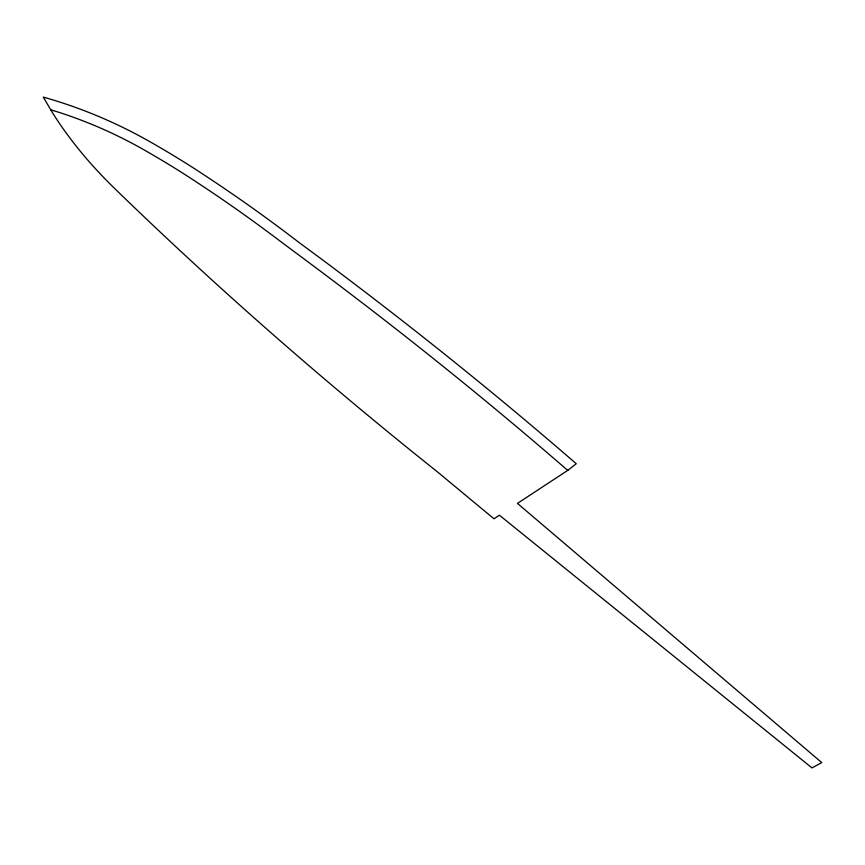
<?xml version="1.0" encoding="UTF-8"?>
<svg xmlns="http://www.w3.org/2000/svg" width="865" height="865" viewBox="0 0 865 865"><rect width="100%" height="100%" fill="white"/><g stroke="black" fill="none" stroke-linecap="round" stroke-linejoin="round"><path stroke-width="1.3" d="M567.775 470.365L576.263 463.737A3107.469 1848.386 24.4 0 0 320.191 258.127L297.841 241.605A1018.246 605.673 24.4 0 0 210.281 179.012L196.323 169.832A599.953 356.867 24.4 0 0 149.364 141.395A286.293 170.297 24.4 0 0 43.25 97.096L52.581 112.904A390.191 232.101 24.4 0 0 115.921 189.727A3226.342 1919.1 24.4 0 0 437.29 471.749L493.991 518.805L499.429 515.226L811.976 767.904L821.75 762.595L517.454 503.398L567.775 470.365L565.894 468.819A3091.305 1838.785 24.4 0 0 311.13 264.236L280.898 241.713A1001.573 595.758 24.4 0 0 202.334 185.921L188.678 176.936A582.448 346.454 24.4 0 0 143.125 149.353A269.804 160.479 24.4 0 0 55.944 111.38L50.711 109.833"/></g></svg>
